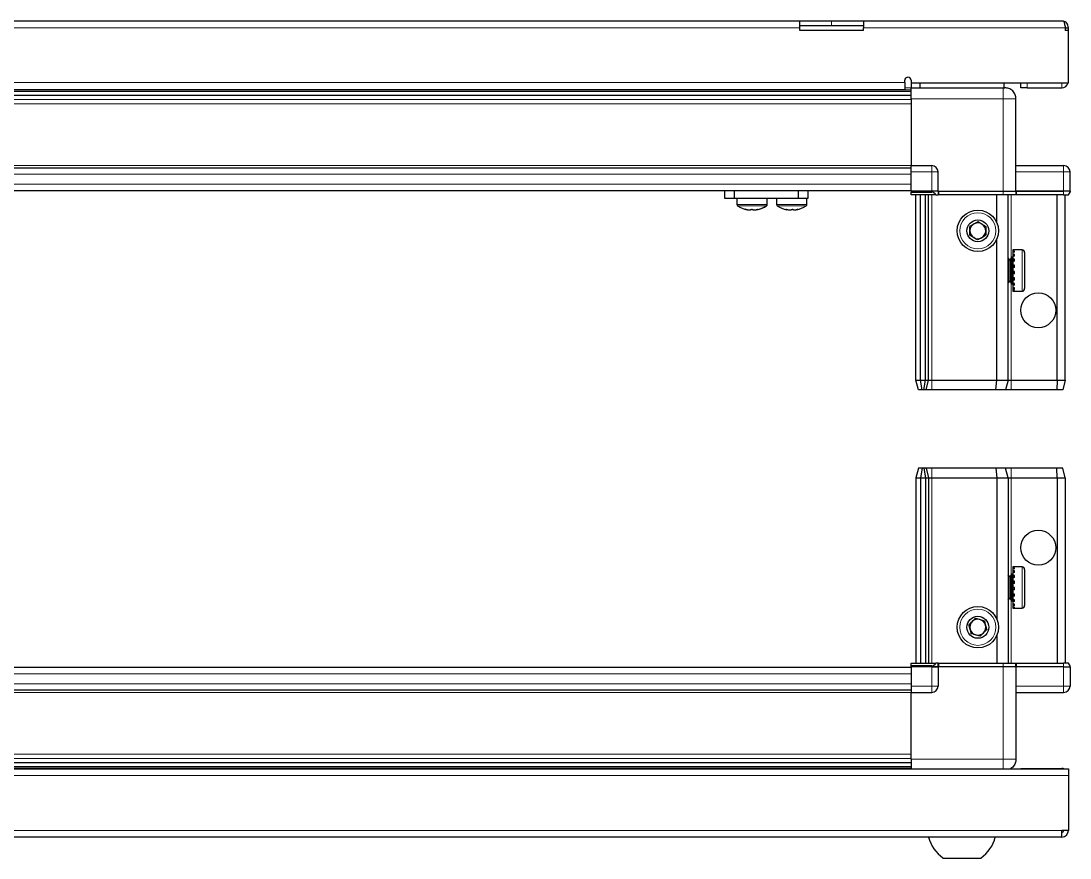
# Model space of a CAD drawing. Header units: millimetres. Extents: x 899 to 2766, y 857 to 1879.
# Drawn here: x 1293.4 to 1623.5, y 856.5 to 1119.8 of the extents above; entities that cross this region are included whole.
import ezdxf

# ---------------------------------------------------------------- set-up
doc = ezdxf.new("R2010")
doc.units = ezdxf.units.MM

msp = doc.modelspace()

# ---------------------------------------------------------------- linework, layer by layer
at = {"color": 7, "linetype": 'Continuous', "lineweight": 25}
for p, q in [((1108.47, 1119.84), (1538.47, 1119.84)), ((1538.47, 1117.74), (1538.47, 1119.84)), ((1538.47, 1119.84), (1548.47, 1119.84)), ((1548.47, 1119.84), (1558.47, 1119.84)), ((1558.47, 1119.84), (1621.37, 1119.84)), ((1558.47, 1119.84), (1558.47, 1117.74)), ((1548.47, 1118.34), (1538.47, 1118.34)), ((1538.47, 1116.84), (1538.47, 1117.74)), ((1558.47, 1116.84), (1538.47, 1116.84)), ((1558.47, 1118.34), (1548.47, 1118.34)), ((1558.47, 1116.84), (1558.47, 1117.74)), ((1621.97, 1117.74), (1621.97, 1116.84)), ((1621.97, 1117.74), (1622.97, 1117.74)), ((1622.97, 1116.84), (1621.97, 1116.84)), ((1622.97, 1116.84), (1622.97, 1117.74)), ((1622.97, 1100.34), (1622.97, 1116.84)), ((1571.47, 1100.44), (1571.47, 1101.19)), ((1571.47, 1100.44), (1571.47, 1098.34)), ((1573.47, 1101.19), (1573.47, 1100.34)), ((1573.47, 1100.34), (1622.97, 1100.34)), ((1573.47, 1100.34), (1573.47, 1098.84)), ((1576.22, 1100.34), (1576.22, 1098.84)), ((1602.72, 1098.84), (1602.72, 1100.34)), ((1607.97, 1098.84), (1607.97, 1100.34)), ((1573.47, 1096.4), (1073.47, 1096.4)), ((1573.47, 1096.37), (1073.47, 1096.37)), ((1075.47, 1098.34), (1571.47, 1098.34)), ((1099.59, 1098.19), (1547.35, 1098.19)), ((1541.97, 1098.34), (1541.97, 1098.19)), ((1542.08, 1098.34), (1542.08, 1098.19)), ((1542.26, 1098.34), (1542.26, 1098.19)), ((1542.77, 1098.34), (1542.77, 1098.19)), ((1543.16, 1098.34), (1543.16, 1098.19)), ((1544.02, 1098.34), (1544.02, 1098.19)), ((1544.58, 1098.34), (1544.58, 1098.19)), ((1545.7, 1098.34), (1545.7, 1098.19)), ((1546.38, 1098.34), (1546.38, 1098.19)), ((1547.35, 1098.19), (1547.65, 1098.19)), ((1547.65, 1098.34), (1547.65, 1098.19)), ((1547.65, 1098.19), (1547.66, 1098.19)), ((1547.66, 1098.19), (1548.39, 1098.19)), ((1547.92, 1098.34), (1547.92, 1098.19)), ((1548.39, 1098.34), (1548.39, 1098.19)), ((1548.39, 1098.19), (1549.68, 1098.19)), ((1549.59, 1098.19), (1573.47, 1098.19)), ((1549.68, 1098.34), (1549.68, 1098.19)), ((1549.78, 1098.34), (1549.78, 1098.19)), ((1550.4, 1098.34), (1550.4, 1098.19)), ((1551.6, 1098.34), (1551.6, 1098.19)), ((1552.22, 1098.34), (1552.22, 1098.19)), ((1553.21, 1098.34), (1553.21, 1098.19)), ((1553.68, 1098.34), (1553.68, 1098.19)), ((1554.35, 1098.34), (1554.35, 1098.19)), ((1554.63, 1098.34), (1554.63, 1098.19)), ((1554.92, 1098.34), (1554.92, 1098.19)), ((1554.97, 1098.19), (1554.97, 1098.34)), ((1554.97, 1098.34), (1554.97, 1098.19)), ((1573.47, 1098.84), (1602.47, 1098.84)), ((1609.97, 1098.84), (1607.97, 1098.84)), ((1609.97, 1098.84), (1620.87, 1098.84)), ((1573.47, 1095.34), (1573.47, 1074.34)), ((1606.47, 1066.34), (1606.47, 1095.34)), ((1073.47, 1073.69), (1573.47, 1073.69)), ((1573.47, 1074.34), (1579.97, 1074.34)), ((1573.47, 1072.34), (1573.47, 1074.34)), ((1606.47, 1074.34), (1621.47, 1074.34)), ((1573.47, 1066.34), (1573.47, 1072.34)), ((1581.97, 1066.34), (1581.97, 1072.34)), ((1623.47, 1066.34), (1623.47, 1072.34)), ((1073.47, 1066.49), (1573.47, 1066.49)), ((1514.82, 1063.99), (1514.82, 1066.49)), ((1517.82, 1066.49), (1517.82, 1063.99)), ((1538.02, 1063.99), (1538.02, 1066.49)), ((1541.02, 1066.49), (1541.02, 1063.99)), ((1573.47, 1066.34), (1579.97, 1066.34)), ((1573.47, 1066.34), (1573.47, 1066.01)), ((1573.47, 1066.34), (1573.47, 1066.34)), ((1579.97, 1066.34), (1573.47, 1066.34)), ((1581.97, 1066.34), (1579.97, 1066.34)), ((1581.97, 1066.34), (1581.97, 1065.14)), ((1581.97, 1066.34), (1582.17, 1066.34)), ((1582.17, 1066.34), (1602.47, 1066.34)), ((1602.47, 1066.34), (1606.47, 1066.34)), ((1606.47, 1066.34), (1606.47, 1065.14)), ((1606.47, 1066.34), (1606.67, 1066.34)), ((1606.67, 1066.34), (1621.47, 1066.34)), ((1621.47, 1066.34), (1606.67, 1066.34)), ((1623.47, 1066.34), (1621.47, 1066.34)), ((1623.47, 1066.34), (1623.47, 1066.01)), ((1517.82, 1063.99), (1514.82, 1063.99)), ((1538.02, 1063.99), (1517.82, 1063.99)), ((1518.67, 1063.99), (1518.67, 1062.09)), ((1528.17, 1062.09), (1528.17, 1063.99)), ((1528.22, 1062.09), (1528.22, 1063.99)), ((1531.17, 1063.99), (1531.17, 1062.09)), ((1541.02, 1063.99), (1538.02, 1063.99)), ((1540.67, 1062.09), (1540.67, 1063.99)), ((1573.47, 1065.14), (1573.47, 1066.01)), ((1573.47, 1066.01), (1573.47, 1066.01)), ((1573.47, 1066.01), (1579.97, 1066.01)), ((1581.29, 1065.14), (1573.47, 1065.14)), ((1574.97, 1006.84), (1574.97, 1065.14)), ((1576.47, 1006.84), (1576.47, 1065.14)), ((1577.97, 1006.84), (1577.97, 1065.14)), ((1578.97, 1006.84), (1578.97, 1065.14)), ((1581.29, 1065.14), (1581.97, 1065.14)), ((1582.17, 1065.14), (1581.97, 1065.14)), ((1602.47, 1065.14), (1582.17, 1065.14)), ((1600.47, 1056.34), (1600.47, 1065.14)), ((1606.47, 1065.14), (1602.47, 1065.14)), ((1603.97, 1006.84), (1603.97, 1065.14)), ((1606.67, 1065.14), (1606.47, 1065.14)), ((1621.47, 1065.14), (1606.67, 1065.14)), ((1619.47, 1006.84), (1619.47, 1065.14)), ((1621.47, 1065.14), (1622.97, 1065.14)), ((1621.97, 1006.84), (1621.97, 1065.14)), ((1622.97, 1065.14), (1623.47, 1066.01)), ((1600.47, 1006.84), (1600.47, 1051.34)), ((1608.37, 1047.84), (1605.47, 1047.84)), ((1605.47, 1047.84), (1605.47, 1047.83)), ((1605.97, 1047.83), (1605.47, 1047.83)), ((1605.47, 1047.83), (1605.47, 1047.75)), ((1605.47, 1047.75), (1605.47, 1047.41)), ((1605.97, 1047.75), (1605.47, 1047.75)), ((1605.97, 1047.41), (1605.47, 1047.41)), ((1605.47, 1047.41), (1605.47, 1047.1)), ((1605.47, 1047.1), (1605.47, 1046.39)), ((1605.97, 1047.1), (1605.47, 1047.1)), ((1605.97, 1046.39), (1605.47, 1046.39)), ((1605.47, 1046.39), (1605.47, 1045.89)), ((1605.97, 1047.75), (1605.97, 1047.83)), ((1605.97, 1047.1), (1605.97, 1047.41)), ((1605.97, 1045.89), (1605.97, 1046.39)), ((1609.17, 1047.04), (1609.17, 1045.56)), ((1604, 1045.34), (1603.97, 1045.34)), ((1604.49, 1044.65), (1604, 1045.34)), ((1604, 1045.34), (1604, 1044.3)), ((1604, 1044.3), (1604, 1037.34)), ((1604.97, 1045.34), (1604.49, 1044.65)), ((1604.49, 1044.65), (1604.49, 1043.79)), ((1604.49, 1043.79), (1604.49, 1038.03)), ((1604.97, 1045.34), (1604.97, 1044.3)), ((1604.97, 1044.3), (1604.97, 1037.34)), ((1605.47, 1045.74), (1605.37, 1045.74)), ((1605.37, 1045.74), (1605.37, 1036.94)), ((1605.47, 1045.89), (1605.47, 1044.88)), ((1605.97, 1045.89), (1605.47, 1045.89)), ((1605.97, 1044.88), (1605.47, 1044.88)), ((1605.47, 1044.88), (1605.47, 1044.24)), ((1605.47, 1044.24), (1605.47, 1043.02)), ((1605.97, 1044.24), (1605.47, 1044.24)), ((1605.97, 1043.02), (1605.47, 1043.02)), ((1605.47, 1043.02), (1605.47, 1042.48)), ((1605.97, 1044.24), (1605.97, 1044.88)), ((1605.97, 1042.3), (1605.97, 1043.02)), ((1609.17, 1045.56), (1609.17, 1035.64)), ((1605.97, 1042.48), (1605.47, 1042.48)), ((1605.47, 1042.3), (1605.47, 1041)), ((1605.97, 1042.3), (1605.47, 1042.3)), ((1605.97, 1041), (1605.47, 1041)), ((1605.97, 1040.61), (1605.47, 1040.61)), ((1605.47, 1040.61), (1605.47, 1040.26)), ((1605.97, 1040.26), (1605.47, 1040.26)), ((1605.47, 1040.26), (1605.47, 1039.01)), ((1605.97, 1040.26), (1605.97, 1041)), ((1603.97, 1037.34), (1604, 1037.34)), ((1604, 1037.34), (1604.49, 1038.03)), ((1604.49, 1038.03), (1604.97, 1037.34)), ((1605.37, 1036.94), (1605.47, 1036.94)), ((1605.97, 1039.01), (1605.47, 1039.01)), ((1605.47, 1039.01), (1605.47, 1038.33)), ((1605.47, 1038.33), (1605.47, 1037.25)), ((1605.97, 1038.33), (1605.47, 1038.33)), ((1605.97, 1037.25), (1605.47, 1037.25)), ((1605.47, 1037.25), (1605.47, 1036.7)), ((1605.47, 1036.7), (1605.47, 1035.89)), ((1605.97, 1036.7), (1605.47, 1036.7)), ((1605.97, 1038.33), (1605.97, 1039.01)), ((1605.97, 1036.7), (1605.97, 1037.25)), ((1605.97, 1035.89), (1605.47, 1035.89)), ((1605.47, 1035.89), (1605.47, 1035.52)), ((1605.47, 1035.52), (1605.47, 1035.06)), ((1605.97, 1035.52), (1605.47, 1035.52)), ((1605.97, 1035.06), (1605.47, 1035.06)), ((1605.47, 1035.06), (1605.47, 1034.91)), ((1605.47, 1034.91), (1605.47, 1034.84)), ((1605.97, 1034.91), (1605.47, 1034.91)), ((1605.47, 1034.84), (1608.37, 1034.84)), ((1605.97, 1035.52), (1605.97, 1035.89)), ((1605.97, 1034.91), (1605.97, 1035.06)), ((1575.77, 1003.84), (1574.97, 1006.84)), ((1574.97, 1006.84), (1576.47, 1006.84)), ((1576.93, 1003.84), (1576.47, 1006.84)), ((1576.47, 1006.84), (1577.97, 1006.84)), ((1577.43, 1003.84), (1577.97, 1006.84)), ((1577.97, 1006.84), (1578.97, 1006.84)), ((1578.17, 1003.84), (1578.97, 1006.84)), ((1578.97, 1006.84), (1579.97, 1006.84)), ((1579.97, 1006.84), (1600.47, 1006.84)), ((1600.14, 1003.84), (1600.47, 1006.84)), ((1600.47, 1006.84), (1603.97, 1006.84)), ((1603.97, 1006.84), (1603.17, 1003.84)), ((1603.97, 1006.84), (1604.97, 1006.84)), ((1604.97, 1006.84), (1619.47, 1006.84)), ((1619.47, 1006.84), (1619.32, 1003.84)), ((1619.47, 1006.84), (1621.97, 1006.84)), ((1621.97, 1006.84), (1621.17, 1003.84)), ((1576.93, 1003.84), (1575.77, 1003.84)), ((1577.43, 1003.84), (1576.93, 1003.84)), ((1578.17, 1003.84), (1577.43, 1003.84)), ((1579.97, 1003.84), (1578.17, 1003.84)), ((1600.14, 1003.84), (1579.97, 1003.84)), ((1603.17, 1003.84), (1600.14, 1003.84)), ((1604.97, 1003.84), (1603.17, 1003.84)), ((1619.32, 1003.84), (1604.97, 1003.84)), ((1621.17, 1003.84), (1619.32, 1003.84)), ((1575.77, 979.14), (1574.97, 976.14)), ((1576.93, 979.14), (1575.77, 979.14)), ((1576.93, 979.14), (1576.47, 976.14)), ((1577.43, 979.14), (1576.93, 979.14)), ((1577.43, 979.14), (1577.97, 976.14)), ((1578.17, 979.14), (1577.43, 979.14)), ((1578.17, 979.14), (1578.97, 976.14)), ((1579.97, 979.14), (1578.17, 979.14)), ((1600.14, 979.14), (1579.97, 979.14)), ((1600.14, 979.14), (1600.47, 976.14)), ((1603.17, 979.14), (1600.14, 979.14)), ((1603.97, 976.14), (1603.17, 979.14)), ((1604.97, 979.14), (1603.17, 979.14)), ((1619.32, 979.14), (1604.97, 979.14)), ((1619.47, 976.14), (1619.32, 979.14)), ((1621.17, 979.14), (1619.32, 979.14)), ((1621.97, 976.14), (1621.17, 979.14)), ((1574.97, 976.14), (1576.47, 976.14)), ((1574.97, 976.14), (1574.97, 917.84)), ((1576.47, 976.14), (1577.97, 976.14)), ((1576.47, 976.14), (1576.47, 917.84)), ((1577.97, 976.14), (1577.97, 917.84)), ((1577.97, 976.14), (1578.97, 976.14)), ((1578.97, 976.14), (1578.97, 917.84)), ((1578.97, 976.14), (1579.97, 976.14)), ((1579.97, 976.14), (1600.47, 976.14)), ((1600.47, 976.14), (1600.47, 931.64)), ((1600.47, 976.14), (1603.97, 976.14)), ((1603.97, 976.14), (1603.97, 917.84)), ((1603.97, 976.14), (1604.97, 976.14)), ((1604.97, 976.14), (1619.47, 976.14)), ((1619.47, 976.14), (1621.97, 976.14)), ((1619.47, 976.14), (1619.47, 917.84)), ((1621.97, 976.14), (1621.97, 917.84)), ((1608.37, 948.14), (1605.47, 948.14)), ((1605.97, 948.14), (1605.47, 948.14)), ((1605.47, 948.14), (1605.47, 948.1)), ((1605.47, 948.1), (1605.47, 947.81)), ((1605.97, 948.1), (1605.47, 948.1)), ((1605.97, 947.81), (1605.47, 947.81)), ((1605.47, 947.81), (1605.47, 947.54)), ((1605.97, 947.54), (1605.47, 947.54)), ((1605.47, 947.54), (1605.47, 946.87)), ((1605.97, 948.1), (1605.97, 948.14)), ((1605.97, 947.54), (1605.97, 947.81)), ((1609.17, 947.34), (1609.17, 935.94)), ((1604, 945.64), (1603.97, 945.64)), ((1604.49, 944.95), (1604, 945.64)), ((1604, 945.64), (1604, 937.64)), ((1604.97, 945.64), (1604.49, 944.95)), ((1604.49, 944.95), (1604.49, 938.33)), ((1604.97, 945.64), (1604.97, 937.64)), ((1605.47, 946.04), (1605.37, 946.04)), ((1605.37, 946.04), (1605.37, 937.24)), ((1605.97, 946.87), (1605.47, 946.87)), ((1605.47, 946.87), (1605.47, 946.4)), ((1605.47, 946.4), (1605.47, 945.42)), ((1605.97, 946.4), (1605.47, 946.4)), ((1605.97, 945.42), (1605.47, 945.42)), ((1605.47, 945.42), (1605.47, 944.8)), ((1605.47, 944.8), (1605.47, 943.6)), ((1605.97, 944.8), (1605.47, 944.8)), ((1605.97, 946.4), (1605.97, 946.87)), ((1605.97, 944.8), (1605.97, 945.42)), ((1605.97, 943.6), (1605.47, 943.6)), ((1605.47, 943.6), (1605.47, 942.97)), ((1605.97, 942.97), (1605.47, 942.97)), ((1605.47, 942.89), (1605.47, 941.59)), ((1605.97, 942.89), (1605.47, 942.89)), ((1605.97, 941.59), (1605.47, 941.59)), ((1605.97, 941.11), (1605.47, 941.11)), ((1605.47, 941.11), (1605.47, 940.86)), ((1605.47, 940.86), (1605.47, 939.59)), ((1605.97, 940.86), (1605.47, 940.86)), ((1605.97, 942.89), (1605.97, 943.6)), ((1605.97, 940.86), (1605.97, 941.59)), ((1603.97, 937.64), (1604, 937.64)), ((1604, 937.64), (1604.49, 938.33)), ((1604.49, 938.33), (1604.97, 937.64)), ((1605.97, 939.59), (1605.47, 939.59)), ((1605.47, 939.59), (1605.47, 938.9)), ((1605.47, 938.9), (1605.47, 937.78)), ((1605.97, 938.9), (1605.47, 938.9)), ((1605.97, 937.78), (1605.47, 937.78)), ((1605.47, 937.78), (1605.47, 937.21)), ((1605.97, 938.9), (1605.97, 939.59)), ((1605.97, 937.21), (1605.97, 937.78)), ((1605.37, 937.24), (1605.47, 937.24)), ((1605.47, 937.21), (1605.47, 936.36)), ((1605.97, 937.21), (1605.47, 937.21)), ((1605.97, 936.36), (1605.47, 936.36)), ((1605.47, 936.36), (1605.47, 935.96)), ((1605.47, 935.96), (1605.47, 935.45)), ((1605.97, 935.96), (1605.47, 935.96)), ((1605.97, 935.45), (1605.47, 935.45)), ((1605.47, 935.45), (1605.47, 935.26)), ((1605.47, 935.26), (1605.47, 935.14)), ((1605.97, 935.26), (1605.47, 935.26)), ((1605.47, 935.14), (1608.37, 935.14)), ((1605.97, 935.96), (1605.97, 936.36)), ((1605.97, 935.26), (1605.97, 935.45)), ((1600.47, 926.64), (1600.47, 917.84)), ((1573.47, 917.84), (1581.29, 917.84)), ((1573.47, 916.98), (1573.47, 917.84)), ((1581.97, 917.84), (1581.29, 917.84)), ((1581.97, 916.64), (1581.97, 917.84)), ((1581.97, 917.84), (1582.17, 917.84)), ((1582.17, 917.84), (1602.47, 917.84)), ((1602.47, 917.84), (1606.47, 917.84)), ((1606.47, 916.64), (1606.47, 917.84)), ((1606.47, 917.84), (1606.67, 917.84)), ((1606.67, 917.84), (1621.47, 917.84)), ((1622.97, 917.84), (1621.47, 917.84)), ((1623.47, 916.98), (1622.97, 917.84)), ((1623.47, 916.98), (1622.97, 917.84)), ((1573.47, 916.49), (1073.47, 916.49)), ((1579.97, 916.98), (1573.47, 916.98)), ((1573.47, 916.64), (1573.47, 916.98)), ((1579.97, 916.64), (1573.47, 916.64)), ((1573.47, 916.64), (1573.47, 910.64)), ((1579.97, 916.64), (1581.97, 916.64)), ((1581.97, 916.64), (1579.97, 916.64)), ((1582.17, 916.64), (1581.97, 916.64)), ((1581.97, 916.64), (1581.97, 910.64)), ((1602.47, 916.64), (1582.17, 916.64)), ((1606.47, 916.64), (1602.47, 916.64)), ((1606.67, 916.64), (1606.47, 916.64)), ((1606.47, 916.64), (1606.47, 887.64)), ((1621.47, 916.64), (1606.67, 916.64)), ((1621.47, 916.64), (1623.47, 916.64)), ((1623.47, 916.64), (1623.47, 916.98)), ((1623.47, 916.64), (1623.47, 916.98)), ((1623.47, 916.64), (1623.47, 916.64)), ((1623.47, 916.64), (1623.47, 910.64)), ((1573.47, 909.29), (1073.47, 909.29)), ((1573.47, 910.64), (1573.47, 908.64)), ((1573.47, 908.64), (1579.97, 908.64)), ((1573.47, 887.64), (1573.47, 908.64)), ((1606.47, 908.64), (1621.47, 908.64)), ((1023.97, 884.64), (1622.97, 884.64)), ((1073.47, 886.62), (1573.47, 886.62)), ((1073.47, 886.58), (1573.47, 886.58)), ((1547.35, 884.79), (1099.59, 884.79)), ((1541.97, 884.64), (1541.97, 884.79)), ((1542.14, 884.64), (1542.14, 884.79)), ((1542.35, 884.64), (1542.35, 884.79)), ((1542.91, 884.64), (1542.91, 884.79)), ((1543.33, 884.64), (1543.33, 884.79)), ((1544.23, 884.64), (1544.23, 884.79)), ((1544.82, 884.64), (1544.82, 884.79)), ((1545.96, 884.64), (1545.96, 884.79)), ((1546.66, 884.64), (1546.66, 884.79)), ((1547.93, 884.79), (1547.35, 884.79)), ((1547.93, 884.64), (1547.93, 884.79)), ((1547.94, 884.79), (1547.93, 884.79)), ((1548.67, 884.79), (1547.94, 884.79)), ((1548.11, 884.64), (1548.11, 884.79)), ((1548.61, 884.64), (1548.61, 884.79)), ((1548.67, 884.64), (1548.67, 884.79)), ((1549.59, 884.79), (1548.67, 884.79)), ((1548.67, 884.79), (1548.67, 884.79)), ((1573.47, 884.79), (1549.59, 884.79)), ((1549.96, 884.64), (1549.96, 884.79)), ((1550.67, 884.64), (1550.67, 884.79)), ((1551.84, 884.64), (1551.84, 884.79)), ((1552.45, 884.64), (1552.45, 884.79)), ((1553.4, 884.64), (1553.4, 884.79)), ((1553.85, 884.64), (1553.85, 884.79)), ((1554.47, 884.64), (1554.47, 884.79)), ((1554.71, 884.64), (1554.71, 884.79)), ((1554.95, 884.64), (1554.95, 884.79)), ((1554.97, 884.64), (1554.97, 884.79)), ((1607.97, 884.74), (1620.87, 884.74)), ((1607.97, 884.74), (1607.97, 884.64)), ((1622.97, 884.64), (1622.97, 882.54)), ((1622.97, 882.54), (1622.97, 865.24)), ((1622.97, 865.24), (1620.87, 865.24)), ((1620.87, 863.14), (1620.87, 865.24)), ((1620.87, 863.14), (1026.07, 863.14)), ((1583.47, 856.54), (1595.47, 856.54))]:
    msp.add_line(p, q, dxfattribs=at)
at = {"color": 8, "linetype": 'Continuous', "lineweight": 18}
for p, q in [((1548.47, 1119.84), (1548.47, 1118.34)), ((1538.47, 1117.74), (1108.47, 1117.74)), ((1621.97, 1117.74), (1558.47, 1117.74)), ((1075.47, 1100.44), (1571.47, 1100.44)), ((1609.97, 1100.34), (1609.97, 1098.84)), ((1620.87, 1100.34), (1620.87, 1098.84)), ((1573.47, 1097.61), (1073.47, 1097.61)), ((1571.47, 1098.84), (1573.47, 1098.84)), ((1073.47, 1095.16), (1573.47, 1095.16)), ((1573.47, 1093.75), (1073.47, 1093.75)), ((1602.47, 1095.34), (1573.47, 1095.34)), ((1602.47, 1066.34), (1602.47, 1095.34)), ((1073.47, 1074.34), (1573.47, 1074.34)), ((1579.97, 1072.34), (1579.97, 1074.34)), ((1621.47, 1074.34), (1621.47, 1072.34)), ((1073.47, 1071.69), (1573.47, 1071.69)), ((1579.97, 1072.34), (1573.47, 1072.34)), ((1579.97, 1066.34), (1579.97, 1072.34)), ((1581.97, 1072.34), (1579.97, 1072.34)), ((1621.47, 1072.34), (1606.47, 1072.34)), ((1621.47, 1066.34), (1621.47, 1072.34)), ((1623.47, 1072.34), (1621.47, 1072.34)), ((1073.47, 1068.49), (1573.47, 1068.49)), ((1573.47, 1066.34), (1573.47, 1066.01)), ((1579.97, 1066.34), (1579.97, 1066.01)), ((1582.17, 1066.34), (1582.17, 1065.14)), ((1602.47, 1066.34), (1602.47, 1065.14)), ((1606.67, 1066.34), (1606.67, 1065.14)), ((1621.47, 1066.34), (1621.47, 1065.14)), ((1579.97, 1006.84), (1579.97, 1065.14)), ((1604.97, 1045.34), (1604.97, 1065.14)), ((1520.88, 1062.09), (1518.67, 1062.09)), ((1520.98, 1061.72), (1518.86, 1061.72)), ((1528.17, 1062.09), (1520.88, 1062.09)), ((1527.98, 1061.72), (1520.98, 1061.72)), ((1528.03, 1061.72), (1527.98, 1061.72)), ((1528.22, 1062.09), (1528.17, 1062.09)), ((1538.67, 1062.09), (1531.17, 1062.09)), ((1538.56, 1061.72), (1531.36, 1061.72)), ((1540.48, 1061.72), (1538.56, 1061.72)), ((1540.67, 1062.09), (1538.67, 1062.09)), ((1608.37, 1047.84), (1608.37, 1046.15)), ((1608.37, 1046.15), (1608.37, 1034.84)), ((1604.97, 1006.84), (1604.97, 1037.34)), ((1579.97, 1003.84), (1579.97, 1006.84)), ((1604.97, 1006.84), (1604.97, 1003.84)), ((1579.97, 979.14), (1579.97, 976.14)), ((1604.97, 976.14), (1604.97, 979.14)), ((1579.97, 976.14), (1579.97, 917.84)), ((1604.97, 976.14), (1604.97, 945.64)), ((1608.37, 948.14), (1608.37, 935.14)), ((1604.97, 937.64), (1604.97, 917.84)), ((1582.17, 917.84), (1582.17, 916.64)), ((1602.47, 916.64), (1602.47, 917.84)), ((1606.67, 917.84), (1606.67, 916.64)), ((1621.47, 916.64), (1621.47, 917.84)), ((1573.47, 914.49), (1073.47, 914.49)), ((1579.97, 916.64), (1579.97, 916.98)), ((1579.97, 916.64), (1579.97, 910.64)), ((1602.47, 916.64), (1602.47, 887.64)), ((1621.47, 916.64), (1621.47, 910.64)), ((1573.47, 911.29), (1073.47, 911.29)), ((1573.47, 908.64), (1073.47, 908.64)), ((1579.97, 910.64), (1573.47, 910.64)), ((1579.97, 910.64), (1579.97, 908.64)), ((1581.97, 910.64), (1579.97, 910.64)), ((1621.47, 910.64), (1606.47, 910.64)), ((1623.47, 910.64), (1621.47, 910.64)), ((1621.47, 908.64), (1621.47, 910.64)), ((1073.47, 889.24), (1573.47, 889.24)), ((1573.47, 887.83), (1073.47, 887.83)), ((1073.47, 885.38), (1573.47, 885.38)), ((1602.47, 887.64), (1573.47, 887.64)), ((1620.87, 884.64), (1620.87, 884.74)), ((1622.97, 882.54), (1023.97, 882.54)), ((1620.87, 865.24), (1026.07, 865.24))]:
    msp.add_line(p, q, dxfattribs=at)
at = {"color": 7, "linetype": 'Continuous', "lineweight": 25, "flags": 128}
msp.add_lwpolyline([(1621.51, 884.64), (1621.28, 884.7), (1620.87, 884.74)], dxfattribs=at)
at = {"color": 7, "linetype": 'Continuous', "lineweight": 25}
for centre, radius in [((1594.47, 1053.84), 6.5), ((1594.47, 1053.84), 3.46), ((1613.47, 1028.84), 5.5), ((1613.47, 954.14), 5.5), ((1594.47, 929.14), 6.5), ((1594.47, 929.14), 3.46)]:
    msp.add_circle(centre, radius, dxfattribs=at)
at = {"color": 8, "linetype": 'Continuous', "lineweight": 18}
for centre in [(1594.47, 1053.84), (1594.47, 929.14)]:
    msp.add_circle(centre, 5.7, dxfattribs=at)
at = {"color": 7, "linetype": 'Continuous', "lineweight": 25}
for centre, radius, start, end in [((1572.47, 1101.19), 1, 0, 180), ((1620.87, 1100.94), 2.1, 270, 343.3985), ((1579.97, 1072.34), 2, 0, 90), ((1621.47, 1072.34), 2, 0, 90), ((1519.12, 1062.09), 0.45, 180, 235.2821), ((1523.42, 1068.29), 8, 235.2821, 259.054), ((1523.42, 1068.29), 8, 280.846, 304.7179), ((1523.47, 1068.29), 8, 280.9211, 304.7179), ((1527.72, 1062.09), 0.45, 304.7179, 0), ((1527.77, 1062.09), 0.45, 304.7179, 0), ((1531.62, 1062.09), 0.45, 180, 235.2821), ((1535.92, 1068.29), 8, 235.2821, 258.923), ((1535.92, 1068.29), 8, 280.9392, 304.7179), ((1540.22, 1062.09), 0.45, 304.7179, 0), ((1594.47, 1053.84), 2.5, 58.295, 118.295), ((1594.47, 1053.84), 2.5, 118.295, 178.295), ((1594.47, 1053.84), 2.5, 178.295, 238.295), ((1594.47, 1053.84), 2.5, 298.295, 358.295), ((1594.47, 1053.84), 2.5, 358.295, 58.295), ((1594.47, 1053.84), 2.5, 238.295, 298.295), ((1608.37, 1047.04), 0.8, 360, 90), ((1604.97, 1045.74), 0.4, 270, 0), ((1604.97, 1036.94), 0.4, 360, 90), ((1608.37, 1035.64), 0.8, 270, 0), ((1608.37, 947.34), 0.8, 360, 90), ((1604.97, 946.04), 0.4, 270, 0), ((1604.97, 937.24), 0.4, 360, 90), ((1608.37, 935.94), 0.8, 270, 0), ((1594.47, 929.14), 2.5, 134.6767, 194.6767), ((1594.47, 929.14), 2.5, 74.6767, 134.6767), ((1594.47, 929.14), 2.5, 14.6767, 74.6767), ((1594.47, 929.14), 2.5, 194.6767, 254.6767), ((1594.47, 929.14), 2.5, 314.6767, 14.6767), ((1594.47, 929.14), 2.5, 254.6767, 314.6767), ((1579.97, 910.64), 2, 270, 0), ((1621.47, 910.64), 2, 270, 0), ((1620.87, 865.24), 2.1, 270, 360), ((1620.87, 865.24), 0.6, 270, 360), ((1590.5, 866.17), 11.91, 194.7004, 233.8734), ((1588.45, 866.17), 11.91, 306.1266, 345.2996)]:
    msp.add_arc(centre, radius, start, end, dxfattribs=at)
for centre, start_param, end_param in [((1579.97, 1062.54), 5.560451, 6.283185), ((1579.97, 920.44), 3.141593, 3.864327)]:
    msp.add_ellipse(centre, major_axis=(0, 3.46), ratio=0.57735, start_param=start_param, end_param=end_param, dxfattribs=at)
for points, knots in [([(1622.97, 1117.74), (1622.94, 1118), (1622.89, 1118.49), (1622.5, 1119.13), (1621.94, 1119.61), (1621.48, 1119.74), (1621.25, 1119.81)], [0, 0, 0, 0, 0.260161, 0.506776, 0.753388, 1, 1, 1, 1]), ([(1621.37, 1119.84), (1621.42, 1119.82), (1621.51, 1119.76), (1621.64, 1119.37), (1621.77, 1118.81), (1621.88, 1118.23), (1621.95, 1117.87), (1621.97, 1117.74)], [0, 0, 0, 0, 0.230255, 0.448522, 0.666786, 0.88505, 1, 1, 1, 1]), ([(1573.47, 1095.34), (1573.47, 1095.74), (1573.47, 1096.52), (1573.47, 1097.57), (1573.47, 1098.36), (1573.47, 1098.78), (1573.47, 1098.83), (1573.47, 1098.84)], [0, 0, 0, 0, 0.2146939, 0.4293877, 0.6440816, 0.8587754, 1, 1, 1, 1]), ([(1602.47, 1098.84), (1602.54, 1098.84), (1602.67, 1098.84), (1602.83, 1098.84), (1602.95, 1098.84), (1602.96, 1098.84), (1602.97, 1098.84)], [0, 0, 0, 0, 0.249394, 0.500333, 0.750167, 1, 1, 1, 1]), ([(1606.47, 1095.34), (1606.42, 1095.78), (1606.35, 1096.46), (1605.92, 1097.28), (1605.46, 1097.84), (1604.9, 1098.29), (1604.09, 1098.72), (1603.41, 1098.8), (1602.97, 1098.84)], [0, 0, 0, 0, 0.239457, 0.368361, 0.5, 0.631639, 0.760543, 1, 1, 1, 1]), ([(1521.91, 1060.44), (1521.9, 1060.44), (1521.86, 1060.45), (1521.65, 1060.51), (1521.49, 1060.58), (1521.43, 1060.6), (1521.42, 1060.61), (1521.42, 1060.62), (1521.43, 1060.62), (1521.45, 1060.61), (1521.5, 1060.6), (1521.73, 1060.55), (1522.05, 1060.48), (1522.43, 1060.44), (1522.71, 1060.43), (1522.97, 1060.47), (1523.11, 1060.54), (1523.24, 1060.6), (1523.29, 1060.61), (1523.31, 1060.62), (1523.34, 1060.62), (1523.36, 1060.61), (1523.4, 1060.61), (1523.53, 1060.56), (1523.68, 1060.49), (1523.94, 1060.43), (1524.29, 1060.43), (1524.66, 1060.48), (1524.99, 1060.55), (1525.22, 1060.6), (1525.3, 1060.61), (1525.32, 1060.62), (1525.33, 1060.62), (1525.33, 1060.61), (1525.32, 1060.59), (1525.15, 1060.52), (1524.91, 1060.44), (1524.93, 1060.44), (1524.93, 1060.44)], [0, 0, 0, 0, 0.0245191, 0.1059739, 0.1338421, 0.1478185, 0.1535531, 0.1564027, 0.1592796, 0.1617801, 0.1664773, 0.1816483, 0.2541107, 0.3009981, 0.3355791, 0.3791917, 0.4620214, 0.4826759, 0.486455, 0.4902707, 0.4928167, 0.4953568, 0.4997844, 0.513427, 0.5769545, 0.6409725, 0.679017, 0.7313711, 0.7890832, 0.8180386, 0.8216661, 0.824546, 0.8274502, 0.8308045, 0.8371581, 0.8638539, 0.9698659, 1, 1, 1, 1]), ([(1534.39, 1060.44), (1534.4, 1060.44), (1534.45, 1060.43), (1534.4, 1060.45), (1534.28, 1060.5), (1534.17, 1060.55), (1534.12, 1060.58), (1534.09, 1060.6), (1534.07, 1060.61), (1534.08, 1060.61), (1534.08, 1060.62), (1534.09, 1060.62), (1534.09, 1060.62)], [0, 0, 0, 0, 0.117513, 0.319182, 0.655587, 0.780657, 0.858887, 0.909792, 0.960055, 0.979586, 0.994792, 1, 1, 1, 1]), ([(1534.09, 1060.62), (1534.09, 1060.62), (1534.1, 1060.62), (1534.15, 1060.61), (1534.3, 1060.57), (1534.59, 1060.51), (1534.94, 1060.45), (1535.28, 1060.43), (1535.61, 1060.45), (1535.81, 1060.51), (1535.97, 1060.58), (1536.05, 1060.6), (1536.09, 1060.61), (1536.12, 1060.62), (1536.14, 1060.62), (1536.17, 1060.61), (1536.21, 1060.6), (1536.32, 1060.55), (1536.42, 1060.48), (1536.62, 1060.44), (1536.87, 1060.43), (1537.26, 1060.47), (1537.61, 1060.54), (1537.88, 1060.6), (1537.94, 1060.61), (1537.96, 1060.62), (1537.97, 1060.62), (1537.97, 1060.61), (1537.96, 1060.61), (1537.86, 1060.56), (1537.65, 1060.49), (1537.43, 1060.43), (1537.42, 1060.44), (1537.42, 1060.44)], [0, 0, 0, 0, 0.003351, 0.008063, 0.021119, 0.079476, 0.149012, 0.192992, 0.237333, 0.333888, 0.366922, 0.38349, 0.390287, 0.393665, 0.397075, 0.40004, 0.405607, 0.423591, 0.509487, 0.565066, 0.606058, 0.657756, 0.755941, 0.780424, 0.784904, 0.789427, 0.792445, 0.795456, 0.800704, 0.816876, 0.89218, 0.968066, 1, 1, 1, 1]), ([(1592.01, 1055.36), (1592.47, 1055.6), (1593.32, 1056.06), (1594.16, 1056.52), (1594.56, 1056.73)], [0, 0, 0, 0, 0.534686, 1, 1, 1, 1]), ([(1594.56, 1056.73), (1594.66, 1056.66), (1595.17, 1056.35), (1596.02, 1055.83), (1596.72, 1055.39), (1597.01, 1055.21)], [0, 0, 0, 0, 0.133125, 0.637099, 1, 1, 1, 1]), ([(1591.93, 1052.47), (1591.94, 1052.99), (1591.97, 1053.95), (1592, 1054.91), (1592.01, 1055.36)], [0, 0, 0, 0, 0.534686, 1, 1, 1, 1]), ([(1597.01, 1055.21), (1597, 1054.7), (1596.97, 1053.73), (1596.94, 1052.77), (1596.93, 1052.33)], [0, 0, 0, 0, 0.534686, 1, 1, 1, 1]), ([(1594.38, 1050.96), (1594.09, 1051.14), (1593.39, 1051.57), (1592.54, 1052.09), (1592.04, 1052.41), (1591.93, 1052.47)], [0, 0, 0, 0, 0.362901, 0.866875, 1, 1, 1, 1]), ([(1596.93, 1052.33), (1596.47, 1052.08), (1595.62, 1051.62), (1594.78, 1051.17), (1594.38, 1050.96)], [0, 0, 0, 0, 0.534686, 1, 1, 1, 1]), ([(1591.69, 929.91), (1592.05, 930.27), (1592.74, 930.95), (1593.42, 931.62), (1593.74, 931.94)], [0, 0, 0, 0, 0.534686, 1, 1, 1, 1]), ([(1593.74, 931.94), (1594.24, 931.8), (1595.17, 931.54), (1596.09, 931.29), (1596.52, 931.17)], [0, 0, 0, 0, 0.534686, 1, 1, 1, 1]), ([(1596.52, 931.17), (1596.56, 931.05), (1596.71, 930.47), (1596.96, 929.51), (1597.17, 928.71), (1597.25, 928.38)], [0, 0, 0, 0, 0.133125, 0.637099, 1, 1, 1, 1]), ([(1592.42, 927.11), (1592.33, 927.45), (1592.12, 928.24), (1591.87, 929.21), (1591.72, 929.78), (1591.69, 929.91)], [0, 0, 0, 0, 0.362901, 0.866875, 1, 1, 1, 1]), ([(1597.25, 928.38), (1596.89, 928.02), (1596.2, 927.34), (1595.52, 926.66), (1595.2, 926.35)], [0, 0, 0, 0, 0.534686, 1, 1, 1, 1]), ([(1595.2, 926.35), (1594.7, 926.49), (1593.77, 926.74), (1592.85, 927), (1592.42, 927.11)], [0, 0, 0, 0, 0.534686, 1, 1, 1, 1]), ([(1573.47, 887.64), (1573.47, 887.25), (1573.47, 886.46), (1573.47, 885.44), (1573.47, 884.81), (1573.47, 884.65), (1573.47, 884.64)], [0, 0, 0, 0, 0.32552, 0.65104, 0.97656, 1, 1, 1, 1]), ([(1606.47, 887.64), (1606.42, 887.2), (1606.35, 886.53), (1605.92, 885.71), (1605.46, 885.16), (1605.06, 884.8), (1604.8, 884.67), (1604.75, 884.64)], [0, 0, 0, 0, 0.3630185, 0.5584377, 0.7580039, 0.9575702, 1, 1, 1, 1])]:
    msp.add_open_spline(points, degree=3, knots=knots, dxfattribs=at)
at = {"color": 8, "linetype": 'Continuous', "lineweight": 18}
for points, knots in [([(1602.47, 1095.34), (1602.47, 1095.78), (1602.47, 1096.46), (1602.47, 1097.28), (1602.47, 1097.84), (1602.47, 1098.29), (1602.47, 1098.72), (1602.47, 1098.8), (1602.47, 1098.84)], [0, 0, 0, 0, 0.2394568, 0.3683607, 0.5, 0.6316393, 0.7605432, 1, 1, 1, 1]), ([(1602.47, 887.64), (1602.47, 887.2), (1602.47, 886.53), (1602.47, 885.71), (1602.47, 885.16), (1602.47, 884.8), (1602.47, 884.67), (1602.47, 884.64)], [0, 0, 0, 0, 0.3630185, 0.5584377, 0.7580039, 0.9575702, 1, 1, 1, 1])]:
    msp.add_open_spline(points, degree=3, knots=knots, dxfattribs=at)
for points in [[(1606.47, 1095.34), (1606.41, 1095.34), (1606.29, 1095.34), (1605.37, 1095.34), (1604.04, 1095.34), (1602.99, 1095.34), (1602.47, 1095.34)], [(1606.47, 887.64), (1606.41, 887.64), (1606.29, 887.64), (1605.37, 887.64), (1604.04, 887.64), (1602.99, 887.64), (1602.47, 887.64)]]:
    msp.add_open_spline(points, degree=3, dxfattribs=at)

doc.saveas('drawing.dxf')
